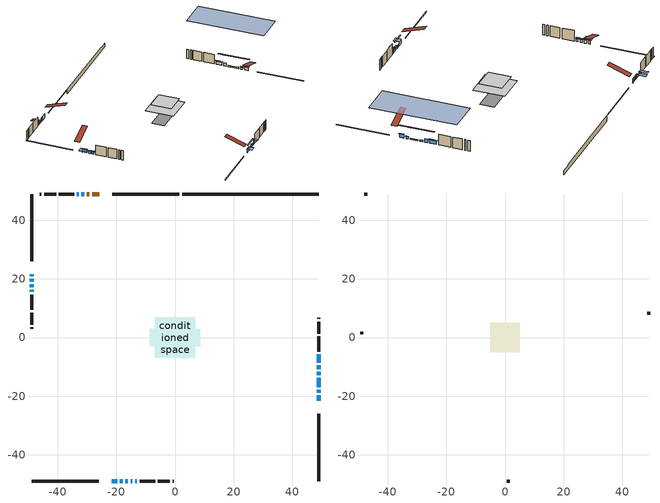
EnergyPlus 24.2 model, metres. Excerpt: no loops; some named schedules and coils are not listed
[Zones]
conditioned space
 floor outside (Floor1 construction): -1.98,-1.98 -1.98,1.98 1.98,1.98 1.98,-1.98 z0.66
 floor adiabatic (AdiabaticFloorConstruction): -6.87,-6.87 -6.87,6.87 6.87,6.87 6.87,-6.87 z3.1
 floor foundation (Slab1 construction): -8.57,-3.07 -8.57,3.07 8.57,3.07 8.57,-3.07 z-1.73
 wall outside (RimJoist1 construction): 1.49,48.96 -21.41,48.96 / -48.96,-48.96 -26.06,-48.96 / -48.96,48.96 -48.96,26.06 / 48.96,-48.96 48.96,-26.06 z0.66:0.96
 wall outside (AdiabaticWallConstruction 1): -25.82,48.96 -28.29,48.96 / -29.22,48.96 -30.1,48.96 z0.66:2.69
 wall outside (AdiabaticWallConstruction): 48.96,-21.66 48.96,-19.78 / -48.96,21.66 -48.96,20.95 / -48.96,20.02 -48.96,19.08 / -21.66,-48.96 -19.78,-48.96 / 48.96,-8.61 48.96,-5.79 z0.66:2.24; 48.96,-18.85 48.96,-17.91 / -31.03,48.96 -31.97,48.96 z0.66:1.63; -18.85,-48.96 -17.91,-48.96 / -16.98,-48.96 -16.04,-48.96 / -48.96,18.15 -48.96,17.21 / -48.96,16.28 -48.96,15.57 z0.66:1.88; 48.96,-16.98 48.96,-13.78 / 48.96,-12.86 48.96,-11.69 z0.66:1.27; -15.12,-48.96 -14.5,-48.96 z0.66:1.73; -13.58,-48.96 -12.97,-48.96 z0.66:2.74; -32.89,48.96 -33.51,48.96 z0.66:2.19; 48.96,-10.76 48.96,-9.54 z0.66:2.18
 wall outside (Wall1 construction): -34.43,48.96 -39.66,48.96 / -12.04,-48.96 -6.81,-48.96 / -48.96,14.64 -48.96,9.41 / 48.96,-4.86 48.96,0.37 z0.66:5.54
 wall outside (Wall2 construction): -40.59,48.96 -44.69,48.96 / -5.88,-48.96 -1.78,-48.96 / -48.96,8.48 -48.96,4.38 / 48.96,1.3 48.96,5.4 z0.66:5.54
 wall outside (Wall3 construction): -45.62,48.96 -46.12,48.96 / -0.85,-48.96 -0.35,-48.96 / -48.96,3.45 -48.96,2.96 / 48.96,6.32 48.96,6.82 z0.66:5.54
 wall foundation (FoundationWall1 construction): 2.42,48.96,-1.73 2.42,48.96,0.66 44.31,48.96,0.66 44.31,48.96,0.09 48.96,48.96,0.09 48.96,48.96,-1.73
 window (WindowConstruction): 48.96,-21.66 48.96,-19.78 z0.66:2.24
 window (WindowConstruction 5): 48.96,-18.85 48.96,-17.91 z0.66:1.63
 window (WindowConstruction 6): -31.03,48.96 -31.97,48.96 z0.66:1.63
 window (WindowConstruction 7): -48.96,21.66 -48.96,20.95 z0.66:2.24
 window (WindowConstruction 8): -48.96,20.02 -48.96,19.08 z0.66:2.24
 window (WindowConstruction 9): -21.66,-48.96 -19.78,-48.96 z0.66:2.24
 window (WindowConstruction 10): -18.85,-48.96 -17.91,-48.96 z0.66:1.88
 window (WindowConstruction 11): -16.98,-48.96 -16.04,-48.96 z0.66:1.88
 window (WindowConstruction 15): 48.96,-16.98 48.96,-13.78 z0.66:1.27
 window (WindowConstruction 16): 48.96,-12.85 48.96,-11.69 z0.66:1.27
 window (WindowConstruction 1): -48.96,18.15 -48.96,17.21 z0.66:1.88
 window (WindowConstruction 2): -48.96,16.28 -48.96,15.57 z0.66:1.88
 window (WindowConstruction 3): -15.12,-48.96 -14.51,-48.96 z0.66:1.73
 window (WindowConstruction 12): -13.58,-48.96 -12.97,-48.96 z0.66:2.74
 window (WindowConstruction 13): -32.89,48.96 -33.5,48.96 z0.66:2.18
 window (WindowConstruction 14): 48.96,-10.76 48.96,-9.54 z0.66:2.18
 window (WindowConstruction 4): 48.96,-8.61 48.96,-5.79 z0.66:2.24
 door (Door): -25.82,48.96 -28.29,48.96 z0.66:2.69
 door (Door 1): -29.22,48.96 -30.1,48.96 z0.66:2.69
 ceiling adiabatic (AdiabaticFloorConstruction): 6.87,-6.87 6.87,6.87 -6.87,6.87 -6.87,-6.87 z3.1
attic - vented
 floor to conditioned space (Floor2 construction Reversed): -4.96,-4.96 -4.96,4.96 4.96,4.96 4.96,-4.96 z5.54
 wall outside (Wall4 construction): -47.05,48.96 -48.03,48.96 / 0.58,-48.96 1.56,-48.96 / -48.96,2.03 -48.96,1.04 / 48.96,7.75 48.96,8.74 z0.66:5.54
 roof outside (Roof1 construction): -24.89,48.96,5.54 -24.89,39.31,8.76 -22.34,39.31,8.76 -22.34,48.96,5.54; -22.59,-48.96,5.54 -22.59,-39.31,8.76 -25.13,-39.31,8.76 -25.13,-48.96,5.54; -48.96,22.59,5.54 -39.31,22.59,8.76 -39.31,25.13,8.76 -48.96,25.13,5.54; 48.96,-22.59,5.54 39.31,-22.59,8.76 39.31,-25.13,8.76 48.96,-25.13,5.54
shading: 48.96,-19.58 48.96,-21.86 49.37,-21.86 49.37,-19.58 z2.44; 48.96,-17.71 48.96,-19.05 49.37,-19.05 49.37,-17.71 z1.83; -32.26,48.96 -30.73,48.96 -30.73,52.62 -32.26,52.62 z1.92; -48.96,20.65 -48.96,21.96 -51.4,21.96 -51.4,20.65 z2.53; -48.96,18.78 -48.96,20.32 -51.4,20.32 -51.4,18.78 z2.53; -19.48,-48.96 -21.96,-48.96 -21.96,-51.4 -19.48,-51.4 z2.53; -15.27,-48.96 -21.49,-48.96 -21.49,-49.37 -15.27,-49.37 z4.52; -15.84,-48.96 -17.18,-48.96 -17.18,-49.37 -15.84,-49.37 z2.08; 48.96,-8.7 48.96,-22.06 49.37,-22.06 49.37,-8.7 z6.35; 48.96,-6.61 48.96,-17.94 49.37,-17.94 49.37,-6.61 z6.35; -48.96,16.91 -48.96,18.45 -49.57,18.45 -49.57,16.91 z2.18; -48.96,15.27 -48.96,16.58 -49.57,16.58 -49.57,15.27 z2.18; -14.3,-48.96 -15.32,-48.96 -15.32,-49.37 -14.3,-49.37 z1.93; -12.67,-48.96 -13.88,-48.96 -13.88,-50.79 -12.67,-50.79 z3.04; -33.8,48.96 -32.6,48.96 -32.6,52.62 -33.8,52.62 z2.48; 48.96,8.75 48.96,-29.05 63.59,-29.05 63.59,8.75 z20.48; 48.96,-5.49 48.96,-8.91 49.26,-8.91 49.26,-5.49 z2.53
[Building]
Building 1: Terrain=Suburbs
[Site:Location]
Quebec Intl AP_QC: Latitude {deg}=46.8; Longitude {deg}=-71.38; Time Zone {hr}=-5; Elevation {m}=74; Keep Site Location Information=Yes
[Site:GroundTemperature:Shallow]
0.0108218, -2.24938, -2.43038, -1.3578, 2.94801, 7.23376, 10.9493, 13.303, 13.5029, 11.5886, 7.96783, 3.81355
[Site:WaterMainsTemperature]
Calculation Method=Schedule; Temperature Schedule=mains temperature schedule
[Material] Roughness=Rough; Thermal Absorptance=0.9
Name | Thickness {m} | Conductivity {W/m-K} | Density {kg/m3} | Specific Heat {J/kg-K} | Solar Absorptance | Visible Absorptance
asphalt or fiberglass shingles | 0.00635 | 0.162714 | 1121.4 | 1465.45 | 0.4 | 0.4
ceiling loosefill ins | 0.254 | 0.0480833 | 16.02 | 1046.75 | 0.7 | 0.7
ceiling stud and cavity | 0.1397 | 0.181549 | 65.682 | 1177.47 | 0.7 | 0.7
concrete 4.0 in. | 0.1016 | 1.803125 | 2242.8 | 837.4 | 0.7 | 0.7
concrete 8.0 in. | 0.2032 | 1.803125 | 2242.8 | 837.4 | 0.7 | 0.7
door material | 0.04445 | 0.053851 | 512.64 | 1214.23 | 0.7 | 0.7
exterior vertical ins | 0.0533782 | 0.029427 | 32.04 | 1214.23 | 0.7 | 0.7
floor covering | 0.0127 | 0.0433444 | 54.468 | 1339.84 | 0.6 | 0.6
floor rigid ins | 0.103632 | 0.029427 | 32.04 | 1214.23 | 0.7 | 0.7
floor rigid ins 1; wall rigid ins 1 | 0.512978 | 0.029427 | 32.04 | 1214.23 | 0.7 | 0.7
floor stud and cavity | 0.1397 | 0.154595 | 92.3553 | 1139.71 | 0.7 | 0.7
floor stud and cavity 1 | 0.1397 | 1.75129 | 37.0049 | 1207.88 | 0.7 | 0.7
furniture material conditioned space 1 | 0.1524 | 0.115458 | 640.8 | 1214.23 | 0.6 | 0.6
gypsum board | 0.0127 | 0.160291 | 801 | 837.4 | 0.6 | 0.6
gypsum board 1 | 0.0127 | 0.160291 | 801 | 837.4 | 0.7 | 0.7
osb sheathing 0.5 in. | 0.0127 | 0.115458 | 512.64 | 1214.23 | 0.7 | 0.7
osb sheathing 0.75 in. | 0.01905 | 0.115458 | 512.64 | 1214.23 | 0.7 | 0.7
osb sheathing 2.0 in. | 0.0508 | 0.115458 | 512.64 | 1214.23 | 0.7 | 0.7
rim joist rigid ins; wall rigid ins | 0.051816 | 0.029427 | 32.04 | 1214.23 | 0.7 | 0.7
rim joist stud and cavity | 0.0508 | 0.0386947 | 125.044 | 1163.47 | 0.6 | 0.6
slab rigid ins | 0.0387967 | 0.029427 | 32.04 | 1214.23 | 0.7 | 0.7
wall stud and cavity | 0.1397 | 0.155262 | 139.0536 | 1170.24 | 0.7 | 0.7
wall stud and cavity 1 | 0.1397 | 0.155567 | 139.0536 | 1170.24 | 0.7 | 0.7
wall stud and cavity 2 | 0.1397 | 0.227335 | 139.0536 | 1170.24 | 0.7 | 0.7
wall stud and cavity 3 | 0.0889 | 6.9971 | 50.32683 | 1063.81 | 0.6 | 0.6
wall stud and cavity 4 | 0.0889 | 0.380278 | 52.3479 | 1209.89 | 0.7 | 0.7
wall stud and cavity 5 | 0.0889 | 0.391764 | 83.0341 | 1211.67 | 0.7 | 0.7
wood siding | 0.0254 | 0.102417 | 544.68 | 1172.36 | 0.4 | 0.4
wood siding 1 | 0.00254 | 0.102417 | 544.68 | 1172.36 | 0.4 | 0.4
wood siding 2; wood siding 3; wood siding 4 | 0.0254 | 0.102417 | 544.68 | 1172.36 | 0.7 | 0.7
[WindowMaterial:SimpleGlazingSystem]
Name | U-Factor {W/m2-K} | Solar Heat Gain Coefficient
WindowMaterial | 2.94007 | 0.6
WindowMaterial 1 | 2.95029 | 0.58
WindowMaterial 10 | 3.02126 | 0.49
WindowMaterial 2 | 2.97187 | 0.55
WindowMaterial 3 | 2.99003 | 0.52
WindowMaterial 4 | 2.96164 | 0.56
WindowMaterial 5 | 2.963916 | 0.56
WindowMaterial 6 | 2.95426 | 0.64
WindowMaterial 7 | 2.961077 | 0.63
WindowMaterial 8 | 2.91111 | 0.68
WindowMaterial 9 | 3.003662 | 0.52
[Construction]
AdiabaticFloorConstruction: floor stud and cavity 1, floor rigid ins 1, osb sheathing 0.75 in., floor covering
AdiabaticWallConstruction: wood siding 3, wall rigid ins 1, wall stud and cavity 4, gypsum board
AdiabaticWallConstruction 1: wood siding 4, wall rigid ins 1, wall stud and cavity 4, gypsum board
Door; Door 1: door material
Floor1 construction: floor stud and cavity, floor rigid ins, osb sheathing 0.75 in., floor covering
Floor2 construction Reversed: gypsum board, ceiling stud and cavity, ceiling loosefill ins
FoundationWall1 construction: concrete 8.0 in., gypsum board 1
furniture construction conditioned space 1: furniture material conditioned space 1
PartitionWallConstruction: gypsum board, wall stud and cavity 5, gypsum board
RimJoist1 construction: wood siding 2, rim joist rigid ins, osb sheathing 2.0 in., rim joist stud and cavity
Roof1 construction: asphalt or fiberglass shingles
Slab1 construction: slab rigid ins, concrete 4.0 in.
Wall1 construction: wood siding, wall rigid ins, osb sheathing 0.5 in., wall stud and cavity, gypsum board
Wall2 construction: wood siding, wall rigid ins, osb sheathing 0.5 in., wall stud and cavity 1, gypsum board
Wall3 construction: wood siding, wall rigid ins, osb sheathing 0.5 in., wall stud and cavity 2, gypsum board
Wall4 construction: wood siding 1, wall stud and cavity 3
WindowConstruction; WindowConstruction 4; WindowConstruction 8; WindowConstruction 9: WindowMaterial
WindowConstruction 1; WindowConstruction 10; WindowConstruction 11: WindowMaterial 1
WindowConstruction 12: WindowMaterial 6
WindowConstruction 13: WindowMaterial 7
WindowConstruction 14: WindowMaterial 8
WindowConstruction 15: WindowMaterial 9
WindowConstruction 16: WindowMaterial 10
WindowConstruction 2: WindowMaterial 2
WindowConstruction 3: WindowMaterial 3
WindowConstruction 5; WindowConstruction 6: WindowMaterial 4
WindowConstruction 7: WindowMaterial 5
[Zone] Multiplier=1; Part of Total Floor Area=Yes
Name | Volume {m3}
attic - vented | 51.3429
conditioned space | 814.4
[Space]
Name | Zone | Volume {m3}
attic - vented 1 | attic - vented | 51.3429
conditioned space 1 | conditioned space | 814.4
[ZoneInfiltration:EffectiveLeakageArea]
infil attic - vented 1: Zone or Space=attic - vented 1; Schedule=Always On Discrete; Effective Air Leakage Area {cm2}=3628.43; Stack Coefficient=0.000562931; Wind Coefficient=1.60305e-05
[ZoneMixing]
whole house fan mix: Zone or Space=attic - vented; Schedule=Always On Continuous; Design Flow Rate Calculation Method=Flow/Zone; Design Flow Rate {m3/s}=0; Source Zone or Space=conditioned space
[SurfaceProperty:ExposedFoundationPerimeter]
Slab1: Exposed Perimeter Calculation Method=TotalExposedPerimeter; Total Exposed Perimeter {m}=46.544
[InternalMass] Zone or ZoneList=conditioned space; Space or SpaceList=conditioned space 1
Name | Construction | Surface Area {m2}
furniture mass conditioned space 1 | furniture construction conditioned space 1 | 123.84
partition wall mass | PartitionWallConstruction | 309.6
[Lights]
interior lighting: Zone or ZoneList or Space or SpaceList=conditioned space 1; Schedule=interior lighting schedule; Design Level Calculation Method=LightingLevel; Lighting Level {W}=343.2; Return Air Fraction=0; Fraction Radiant=0.6; Fraction Visible=0.2; Fraction Replaceable=1
[People]
occupants: Zone or ZoneList or Space or SpaceList=conditioned space 1; Number of People Schedule=occupants schedule; Number of People Calculation Method=People; Number of People=3; Fraction Radiant=0.314171; Sensible Heat Fraction=0.56303; Activity Level Schedule=occupants activity schedule; Carbon Dioxide Generation Rate {m3/s-W}=0; Enable ASHRAE 55 Comfort Warnings=No; Mean Radiant Temperature Calculation Type=EnclosureAveraged
[ElectricEquipment] Zone or ZoneList or Space or SpaceList=conditioned space 1; Design Level Calculation Method=EquipmentLevel
Name | Schedule | Design Level {W} | Fraction Latent | Fraction Radiant | Fraction Lost
clothes dryer | clothes dryer schedule | 140.772 | 0.015 | 0.081 | 0.85
clothes washer | clothes washer schedule | 32.1985 | 0.03 | 0.162 | 0.7
cooking range | cooking range schedule | 215.147 | 0.08 | 0.432 | 0.2
dishwasher | dishwasher schedule | 66.8632 | 0.3 | 0.18 | 0.4
fridge | fridge schedule | 72.9452 | 0 | 0.6 | 0
mech vent bath fan 0 | mech vent bath fan 0 schedule | 50.2 | 0 | 0 | 1
mech vent bath fan 1 | mech vent bath fan 1 schedule | 50.2 | 0 | 0 | 1
mech vent house fan | mech vent house fan schedule | 19.8133 | 0 | 0 | 0.5
mech vent house fan cfis | mech vent house fan cfis schedule | 0 | 0 | 0 | 0
mech vent range fan 0 | mech vent range fan 0 schedule | 57 | 0 | 0 | 1
misc plug loads | misc plug loads schedule | 494.7 | 0.045 | 0.513 | 0.1
whole house fan | Always On Discrete | 0 | 0 | 0 | 1
[OtherEquipment] Zone or ZoneList or Space or SpaceList=conditioned space 1; Design Level Calculation Method=EquipmentLevel
Name | Fuel Type | Schedule | Design Level {W} | Fraction Latent | Fraction Radiant | Fraction Lost
clothes dryer 1 | Electricity | clothes dryer schedule | 0 | 0.015 | 0.081 | 0.85
cooking range 1 | Electricity | cooking range schedule | 0 | 0.08 | 0.432 | 0.2
general water use latent | None | general water use schedule | 62.594 | 1 | 0 | 0
general water use sensible | None | general water use schedule | -61.6891 | 0 | 0.6 | 0
mech vent house fan latent load | None | Always On Discrete | 0 | 1 | 0 | 0
mech vent house fan sensible load | None | Always On Discrete | 0 | 0 | 0 | 0
water heater energy adjustment1 | Electricity | Always On Discrete | 0.01 | 0 | 0 | 1
[ZoneInfiltration:DesignFlowRate] Zone or ZoneList or Space or SpaceList=conditioned space 1; Schedule=Always On Discrete; Design Flow Rate Calculation Method=Flow/Zone; Design Flow Rate {m3/s}=0
infil flow; natural vent flow; whole house fan flow
[ZoneControl:Thermostat]
conditioned space Thermostat: Zone or ZoneList=conditioned space; Control Type Schedule=conditioned space Thermostat Schedule; Control 1=conditioned space temperature setpoint; Temperature Difference Between Cutout And Setpoint {deltaC}=0
[ThermostatSetpoint:DualSetpoint]
conditioned space temperature setpoint: Heating Setpoint Temperature Schedule=heating setpoint; Cooling Setpoint Temperature Schedule=cooling setpoint
[AirLoopHVAC:UnitarySystem]
unit heater unitary system: Control Type=Load; Controlling Zone or Thermostat Location=conditioned space; Dehumidification Control Type=None; Availability Schedule=Always On Discrete; Supply Fan=unit heater supply fan; Fan Placement=BlowThrough; Supply Air Fan Operating Mode Schedule=unit heater auto fan schedule; Heating Coil=unit heater htg coil; DX Heating Coil Sizing Ratio=1; Use DOAS DX Cooling Coil=No; Minimum Supply Air Temperature {C}=2; Latent Load Control=SensibleOnlyLoadControl; Cooling Supply Air Flow Rate Method=None; Heating Supply Air Flow Rate Method=SupplyAirFlowRate; Heating Supply Air Flow Rate {m3/s}=0.00141584; No Load Supply Air Flow Rate Method=SupplyAirFlowRate; No Load Supply Air Flow Rate {m3/s}=0; No Load Supply Air Flow Rate Control Set To Low Speed=Yes; Maximum Supply Air Temperature {C}=48.8889; Maximum Outdoor Dry-Bulb Temperature for Supplemental Heater Operation {C}=21; Ancillary On-Cycle Electric Power {W}=0; Ancillary Off-Cycle Electric Power {W}=0
[Zone equipment]
conditioned space: electric baseboard, unit heater unitary system
[Foundation:Kiva]
Foundation Kiva 1: Initial Indoor Air Temperature {C}=18; Wall Height Above Grade {m}=0.659983; Wall Depth Below Slab {m}=0.2032; Custom Block Material Name 1=exterior vertical ins; Custom Block Depth 1 {m}=2.39; Custom Block X Position 1 {m}=0.2159; Custom Block Z Position 1 {m}=0
[Foundation:Kiva:Settings]
Soil Conductivity {W/m-K}=0.849921; Soil Density {kg/m3}=1842.3; Soil Specific Heat {J/kg-K}=418.7; Ground Solar Absorptivity=0.9; Ground Thermal Absorptivity=0.9; Ground Surface Roughness {m}=0.03; Far-Field Width {m}=40; Deep-Ground Boundary Condition=ZeroFlux; Deep-Ground Depth {m}=40; Minimum Cell Dimension {m}=0.2; Maximum Cell Growth Coefficient=3; Simulation Timestep=Timestep
[Exterior:Lights]
exterior lighting: Schedule=exterior lighting schedule; Design Level {W}=75.6
[EnergyManagementSystem:Sensor] Output:Variable or Output:Meter Index Key=conditioned space
Name | Output:Variable or Output:Meter
conditioned_space_clg_unmet_s | Zone Cooling Setpoint Not Met Time
conditioned_space_htg_unmet_s | Zone Heating Setpoint Not Met Time
fridge_tin_s; tin_s; tin_s_1 | Zone Mean Air Temperature
tout_s | Zone Outdoor Air Drybulb Temperature
win_s | Zone Air Humidity Ratio
[Schedule:Constant]
Name | Hourly Value
Always On Continuous; mech vent house fan schedule; mech vent house fan cfis schedule; Always On Discrete | 1
occupants activity schedule | 117.228
fridge schedule; unit heater auto fan schedule | 0
[Schedule:Week:Daily]
interior lighting schedule Week Rule - Jan1-Jan27: interior lighting schedule day, interior lighting schedule day, interior lighting schedule day, interior lighting schedule day, interior lighting schedule day, interior lighting schedule day, interior lighting schedule day, interior lighting schedule default day, interior lighting schedule default day, interior lighting schedule default day, interior lighting schedule default day, interior lighting schedule default day
interior lighting schedule Week Rule - Jan28-Feb3: interior lighting schedule day, interior lighting schedule day, interior lighting schedule day, interior lighting schedule day, interior lighting schedule day 1, interior lighting schedule day 1, interior lighting schedule day 1, interior lighting schedule default day, interior lighting schedule default day, interior lighting schedule default day, interior lighting schedule default day, interior lighting schedule default day
interior lighting schedule Week Rule - Feb4-Feb24: interior lighting schedule day 1, interior lighting schedule day 1, interior lighting schedule day 1, interior lighting schedule day 1, interior lighting schedule day 1, interior lighting schedule day 1, interior lighting schedule day 1, interior lighting schedule default day, interior lighting schedule default day, interior lighting schedule default day, interior lighting schedule default day, interior lighting schedule default day
interior lighting schedule Week Rule - Feb25-Mar3: interior lighting schedule day 1, interior lighting schedule day 1, interior lighting schedule day 1, interior lighting schedule day 1, interior lighting schedule day 2, interior lighting schedule day 2, interior lighting schedule day 2, interior lighting schedule default day, interior lighting schedule default day, interior lighting schedule default day, interior lighting schedule default day, interior lighting schedule default day
interior lighting schedule Week Rule - Mar4-Mar31: interior lighting schedule day 2, interior lighting schedule day 2, interior lighting schedule day 2, interior lighting schedule day 2, interior lighting schedule day 2, interior lighting schedule day 2, interior lighting schedule day 2, interior lighting schedule default day, interior lighting schedule default day, interior lighting schedule default day, interior lighting schedule default day, interior lighting schedule default day
interior lighting schedule Week Rule - Apr1-Apr28: interior lighting schedule day 3, interior lighting schedule day 3, interior lighting schedule day 3, interior lighting schedule day 3, interior lighting schedule day 3, interior lighting schedule day 3, interior lighting schedule day 3, interior lighting schedule default day, interior lighting schedule default day, interior lighting schedule default day, interior lighting schedule default day, interior lighting schedule default day
interior lighting schedule Week Rule - Apr29-May5: interior lighting schedule day 3, interior lighting schedule day 3, interior lighting schedule day 4, interior lighting schedule day 4, interior lighting schedule day 4, interior lighting schedule day 4, interior lighting schedule day 4, interior lighting schedule default day, interior lighting schedule default day, interior lighting schedule default day, interior lighting schedule default day, interior lighting schedule default day
interior lighting schedule Week Rule - May6-May26: interior lighting schedule day 4, interior lighting schedule day 4, interior lighting schedule day 4, interior lighting schedule day 4, interior lighting schedule day 4, interior lighting schedule day 4, interior lighting schedule day 4, interior lighting schedule default day, interior lighting schedule default day, interior lighting schedule default day, interior lighting schedule default day, interior lighting schedule default day
interior lighting schedule Week Rule - May27-Jun2: interior lighting schedule day 4, interior lighting schedule day 4, interior lighting schedule day 4, interior lighting schedule day 4, interior lighting schedule day 4, interior lighting schedule day 5, interior lighting schedule day 5, interior lighting schedule default day, interior lighting schedule default day, interior lighting schedule default day, interior lighting schedule default day, interior lighting schedule default day
interior lighting schedule Week Rule - Jun3-Jun30: interior lighting schedule day 5, interior lighting schedule day 5, interior lighting schedule day 5, interior lighting schedule day 5, interior lighting schedule day 5, interior lighting schedule day 5, interior lighting schedule day 5, interior lighting schedule default day, interior lighting schedule default day, interior lighting schedule default day, interior lighting schedule default day, interior lighting schedule default day
interior lighting schedule Week Rule - Jul1-Jul28: interior lighting schedule day 6, interior lighting schedule day 6, interior lighting schedule day 6, interior lighting schedule day 6, interior lighting schedule day 6, interior lighting schedule day 6, interior lighting schedule day 6, interior lighting schedule default day, interior lighting schedule default day, interior lighting schedule default day, interior lighting schedule default day, interior lighting schedule default day
interior lighting schedule Week Rule - Jul29-Aug4: interior lighting schedule day 6, interior lighting schedule day 6, interior lighting schedule day 6, interior lighting schedule day 7, interior lighting schedule day 7, interior lighting schedule day 7, interior lighting schedule day 7, interior lighting schedule default day, interior lighting schedule default day, interior lighting schedule default day, interior lighting schedule default day, interior lighting schedule default day
interior lighting schedule Week Rule - Aug5-Aug25: interior lighting schedule day 7, interior lighting schedule day 7, interior lighting schedule day 7, interior lighting schedule day 7, interior lighting schedule day 7, interior lighting schedule day 7, interior lighting schedule day 7, interior lighting schedule default day, interior lighting schedule default day, interior lighting schedule default day, interior lighting schedule default day, interior lighting schedule default day
interior lighting schedule Week Rule - Aug26-Sep1: interior lighting schedule day 7, interior lighting schedule day 7, interior lighting schedule day 7, interior lighting schedule day 7, interior lighting schedule day 7, interior lighting schedule day 7, interior lighting schedule day 8, interior lighting schedule default day, interior lighting schedule default day, interior lighting schedule default day, interior lighting schedule default day, interior lighting schedule default day
interior lighting schedule Week Rule - Sep2-Sep29: interior lighting schedule day 8, interior lighting schedule day 8, interior lighting schedule day 8, interior lighting schedule day 8, interior lighting schedule day 8, interior lighting schedule day 8, interior lighting schedule day 8, interior lighting schedule default day, interior lighting schedule default day, interior lighting schedule default day, interior lighting schedule default day, interior lighting schedule default day
interior lighting schedule Week Rule - Sep30-Oct6: interior lighting schedule day 8, interior lighting schedule day 9, interior lighting schedule day 9, interior lighting schedule day 9, interior lighting schedule day 9, interior lighting schedule day 9, interior lighting schedule day 9, interior lighting schedule default day, interior lighting schedule default day, interior lighting schedule default day, interior lighting schedule default day, interior lighting schedule default day
interior lighting schedule Week Rule - Oct7-Oct27: interior lighting schedule day 9, interior lighting schedule day 9, interior lighting schedule day 9, interior lighting schedule day 9, interior lighting schedule day 9, interior lighting schedule day 9, interior lighting schedule day 9, interior lighting schedule default day, interior lighting schedule default day, interior lighting schedule default day, interior lighting schedule default day, interior lighting schedule default day
interior lighting schedule Week Rule - Oct28-Nov3: interior lighting schedule day 9, interior lighting schedule day 9, interior lighting schedule day 9, interior lighting schedule day 9, interior lighting schedule day 10, interior lighting schedule day 10, interior lighting schedule day 10, interior lighting schedule default day, interior lighting schedule default day, interior lighting schedule default day, interior lighting schedule default day, interior lighting schedule default day
interior lighting schedule Week Rule - Nov4-Nov24: interior lighting schedule day 10, interior lighting schedule day 10, interior lighting schedule day 10, interior lighting schedule day 10, interior lighting schedule day 10, interior lighting schedule day 10, interior lighting schedule day 10, interior lighting schedule default day, interior lighting schedule default day, interior lighting schedule default day, interior lighting schedule default day, interior lighting schedule default day
interior lighting schedule Week Rule - Nov25-Dec1: interior lighting schedule day 10, interior lighting schedule day 10, interior lighting schedule day 10, interior lighting schedule day 10, interior lighting schedule day 10, interior lighting schedule day 10, interior lighting schedule day 11, interior lighting schedule default day, interior lighting schedule default day, interior lighting schedule default day, interior lighting schedule default day, interior lighting schedule default day
interior lighting schedule Week Rule - Dec2-Dec31: interior lighting schedule day 11, interior lighting schedule day 11, interior lighting schedule day 11, interior lighting schedule day 11, interior lighting schedule day 11, interior lighting schedule day 11, interior lighting schedule day 11, interior lighting schedule default day, interior lighting schedule default day, interior lighting schedule default day, interior lighting schedule default day, interior lighting schedule default day
occupants schedule Week Rule - Jan1-Dec31: occupants schedule day, occupants schedule day, occupants schedule day, occupants schedule day, occupants schedule day, occupants schedule day, occupants schedule day, occupants schedule default day, occupants schedule default day, occupants schedule default day, occupants schedule default day, occupants schedule default day
clothes dryer schedule Week Rule - Jan1-Dec31: clothes dryer schedule day, clothes dryer schedule day, clothes dryer schedule day, clothes dryer schedule day, clothes dryer schedule day, clothes dryer schedule day, clothes dryer schedule day, clothes dryer schedule default day, clothes dryer schedule default day, clothes dryer schedule default day, clothes dryer schedule default day, clothes dryer schedule default day
clothes washer schedule Week Rule - Jan1-Dec31: clothes washer schedule day, clothes washer schedule day, clothes washer schedule day, clothes washer schedule day, clothes washer schedule day, clothes washer schedule day, clothes washer schedule day, clothes washer schedule default day, clothes washer schedule default day, clothes washer schedule default day, clothes washer schedule default day, clothes washer schedule default day
cooking range schedule Week Rule - Jan1-Dec31: cooking range schedule day, cooking range schedule day, cooking range schedule day, cooking range schedule day, cooking range schedule day, cooking range schedule day, cooking range schedule day, cooking range schedule default day, cooking range schedule default day, cooking range schedule default day, cooking range schedule default day, cooking range schedule default day
dishwasher schedule Week Rule - Jan1-Dec31: dishwasher schedule day, dishwasher schedule day, dishwasher schedule day, dishwasher schedule day, dishwasher schedule day, dishwasher schedule day, dishwasher schedule day, dishwasher schedule default day, dishwasher schedule default day, dishwasher schedule default day, dishwasher schedule default day, dishwasher schedule default day
mech vent bath fan 0 schedule Week Rule - Jan1-Dec31: mech vent bath fan 0 schedule day, mech vent bath fan 0 schedule day, mech vent bath fan 0 schedule day, mech vent bath fan 0 schedule day, mech vent bath fan 0 schedule day, mech vent bath fan 0 schedule day, mech vent bath fan 0 schedule day, mech vent bath fan 0 schedule default day, mech vent bath fan 0 schedule default day, mech vent bath fan 0 schedule default day, mech vent bath fan 0 schedule default day, mech vent bath fan 0 schedule default day
mech vent bath fan 1 schedule Week Rule - Jan1-Dec31: mech vent bath fan 1 schedule day, mech vent bath fan 1 schedule day, mech vent bath fan 1 schedule day, mech vent bath fan 1 schedule day, mech vent bath fan 1 schedule day, mech vent bath fan 1 schedule day, mech vent bath fan 1 schedule day, mech vent bath fan 1 schedule default day, mech vent bath fan 1 schedule default day, mech vent bath fan 1 schedule default day, mech vent bath fan 1 schedule default day, mech vent bath fan 1 schedule default day
mech vent range fan 0 schedule Week Rule - Jan1-Dec31: mech vent range fan 0 schedule day, mech vent range fan 0 schedule day, mech vent range fan 0 schedule day, mech vent range fan 0 schedule day, mech vent range fan 0 schedule day, mech vent range fan 0 schedule day, mech vent range fan 0 schedule day, mech vent range fan 0 schedule default day, mech vent range fan 0 schedule default day, mech vent range fan 0 schedule default day, mech vent range fan 0 schedule default day, mech vent range fan 0 schedule default day
misc plug loads schedule Week Rule - Jan1-Dec31: misc plug loads schedule day, misc plug loads schedule day, misc plug loads schedule day, misc plug loads schedule day, misc plug loads schedule day, misc plug loads schedule day, misc plug loads schedule day, misc plug loads schedule default day, misc plug loads schedule default day, misc plug loads schedule default day, misc plug loads schedule default day, misc plug loads schedule default day
general water use schedule Week Rule - Jan1-Dec31: general water use schedule day, general water use schedule day, general water use schedule day, general water use schedule day, general water use schedule day, general water use schedule day, general water use schedule day, general water use schedule default day, general water use schedule default day, general water use schedule default day, general water use schedule default day, general water use schedule default day
exterior lighting schedule Week Rule - Jan1-Jan27: exterior lighting schedule day, exterior lighting schedule day, exterior lighting schedule day, exterior lighting schedule day, exterior lighting schedule day, exterior lighting schedule day, exterior lighting schedule day, exterior lighting schedule default day, exterior lighting schedule default day, exterior lighting schedule default day, exterior lighting schedule default day, exterior lighting schedule default day
exterior lighting schedule Week Rule - Jan28-Feb3: exterior lighting schedule day, exterior lighting schedule day, exterior lighting schedule day, exterior lighting schedule day, exterior lighting schedule day 1, exterior lighting schedule day 1, exterior lighting schedule day 1, exterior lighting schedule default day, exterior lighting schedule default day, exterior lighting schedule default day, exterior lighting schedule default day, exterior lighting schedule default day
exterior lighting schedule Week Rule - Feb4-Feb24: exterior lighting schedule day 1, exterior lighting schedule day 1, exterior lighting schedule day 1, exterior lighting schedule day 1, exterior lighting schedule day 1, exterior lighting schedule day 1, exterior lighting schedule day 1, exterior lighting schedule default day, exterior lighting schedule default day, exterior lighting schedule default day, exterior lighting schedule default day, exterior lighting schedule default day
exterior lighting schedule Week Rule - Feb25-Mar3: exterior lighting schedule day 1, exterior lighting schedule day 1, exterior lighting schedule day 1, exterior lighting schedule day 1, exterior lighting schedule day 2, exterior lighting schedule day 2, exterior lighting schedule day 2, exterior lighting schedule default day, exterior lighting schedule default day, exterior lighting schedule default day, exterior lighting schedule default day, exterior lighting schedule default day
exterior lighting schedule Week Rule - Mar4-Mar31: exterior lighting schedule day 2, exterior lighting schedule day 2, exterior lighting schedule day 2, exterior lighting schedule day 2, exterior lighting schedule day 2, exterior lighting schedule day 2, exterior lighting schedule day 2, exterior lighting schedule default day, exterior lighting schedule default day, exterior lighting schedule default day, exterior lighting schedule default day, exterior lighting schedule default day
[Schedule:Year]
interior lighting schedule: interior lighting schedule Week Rule - Jan1-Jan27, 1, 1, 1, 27, interior lighting schedule Week Rule - Jan28-Feb3, 1, 28, 2, 3, interior lighting schedule Week Rule - Feb4-Feb24, 2, 4, 2, 24, interior lighting schedule Week Rule - Feb25-Mar3, 2, 25, 3, 3, interior lighting schedule Week Rule - Mar4-Mar31, 3, 4, 3, 31, interior lighting schedule Week Rule - Apr1-Apr28, 4, 1, 4, 28, interior lighting schedule Week Rule - Apr29-May5, 4, 29, 5, 5, interior lighting schedule Week Rule - May6-May26, 5, 6, 5, 26, interior lighting schedule Week Rule - May27-Jun2, 5, 27, 6, 2, interior lighting schedule Week Rule - Jun3-Jun30, 6, 3, 6, 30, interior lighting schedule Week Rule - Jul1-Jul28, 7, 1, 7, 28, interior lighting schedule Week Rule - Jul29-Aug4, 7, 29, 8, 4, interior lighting schedule Week Rule - Aug5-Aug25, 8, 5, 8, 25, interior lighting schedule Week Rule - Aug26-Sep1, 8, 26, 9, 1, interior lighting schedule Week Rule - Sep2-Sep29, 9, 2, 9, 29, interior lighting schedule Week Rule - Sep30-Oct6, 9, 30, 10, 6, interior lighting schedule Week Rule - Oct7-Oct27, 10, 7, 10, 27, interior lighting schedule Week Rule - Oct28-Nov3, 10, 28, 11, 3, interior lighting schedule Week Rule - Nov4-Nov24, 11, 4, 11, 24, interior lighting schedule Week Rule - Nov25-Dec1, 11, 25, 12, 1, interior lighting schedule Week Rule - Dec2-Dec31, 12, 2, 12, 31
occupants schedule: occupants schedule Week Rule - Jan1-Dec31, 1, 1, 12, 31
clothes dryer schedule: clothes dryer schedule Week Rule - Jan1-Dec31, 1, 1, 12, 31
clothes washer schedule: clothes washer schedule Week Rule - Jan1-Dec31, 1, 1, 12, 31
cooking range schedule: cooking range schedule Week Rule - Jan1-Dec31, 1, 1, 12, 31
dishwasher schedule: dishwasher schedule Week Rule - Jan1-Dec31, 1, 1, 12, 31
mech vent bath fan 0 schedule: mech vent bath fan 0 schedule Week Rule - Jan1-Dec31, 1, 1, 12, 31
mech vent bath fan 1 schedule: mech vent bath fan 1 schedule Week Rule - Jan1-Dec31, 1, 1, 12, 31
mech vent range fan 0 schedule: mech vent range fan 0 schedule Week Rule - Jan1-Dec31, 1, 1, 12, 31
misc plug loads schedule: misc plug loads schedule Week Rule - Jan1-Dec31, 1, 1, 12, 31
general water use schedule: general water use schedule Week Rule - Jan1-Dec31, 1, 1, 12, 31
exterior lighting schedule: exterior lighting schedule Week Rule - Jan1-Jan27, 1, 1, 1, 27, exterior lighting schedule Week Rule - Jan28-Feb3, 1, 28, 2, 3, exterior lighting schedule Week Rule - Feb4-Feb24, 2, 4, 2, 24, exterior lighting schedule Week Rule - Feb25-Mar3, 2, 25, 3, 3, exterior lighting schedule Week Rule - Mar4-Mar31, 3, 4, 3, 31, exterior lighting schedule Week Rule - Apr1-Apr28, 4, 1, 4, 28, exterior lighting schedule Week Rule - Apr29-May5, 4, 29, 5, 5, exterior lighting schedule Week Rule - May6-May26, 5, 6, 5, 26, exterior lighting schedule Week Rule - May27-Jun2, 5, 27, 6, 2, exterior lighting schedule Week Rule - Jun3-Jun30, 6, 3, 6, 30, exterior lighting schedule Week Rule - Jul1-Jul28, 7, 1, 7, 28, exterior lighting schedule Week Rule - Jul29-Aug4, 7, 29, 8, 4, exterior lighting schedule Week Rule - Aug5-Aug25, 8, 5, 8, 25, exterior lighting schedule Week Rule - Aug26-Sep1, 8, 26, 9, 1, exterior lighting schedule Week Rule - Sep2-Sep29, 9, 2, 9, 29, exterior lighting schedule Week Rule - Sep30-Oct6, 9, 30, 10, 6, exterior lighting schedule Week Rule - Oct7-Oct27, 10, 7, 10, 27, exterior lighting schedule Week Rule - Oct28-Nov3, 10, 28, 11, 3, exterior lighting schedule Week Rule - Nov4-Nov24, 11, 4, 11, 24, exterior lighting schedule Week Rule - Nov25-Dec1, 11, 25, 12, 1, exterior lighting schedule Week Rule - Dec2-Dec31, 12, 2, 12, 31
[Schedule:Compact]
conditioned space Thermostat Schedule: Through: 12/31, For: AllDays, Until: 24:00, 4
mains temperature schedule: Through: 01/01, For: AllDays, Until: 24:00, 5.175, Through: 01/02, For: AllDays, Until: 24:00, 5.10167, Through: 01/03, For: AllDays, Until: 24:00, 5.02889, Through: 01/04, For: AllDays, Until: 24:00, 4.95778, Through: 01/05, For: AllDays, Until: 24:00, 4.88778, Through: 01/06, For: AllDays, Until: 24:00, 4.81833, Through: 01/07, For: AllDays, Until: 24:00, 4.75056, Through: 01/08, For: AllDays, Until: 24:00, 4.68389, Through: 01/09, For: AllDays, Until: 24:00, 4.61833, Through: 01/10, For: AllDays, Until: 24:00, 4.55389, Through: 01/11, For: AllDays, Until: 24:00, 4.49056, Through: 01/12, For: AllDays, Until: 24:00, 4.42889, Through: 01/13, For: AllDays, Until: 24:00, 4.36778, Through: 01/14, For: AllDays, Until: 24:00, 4.30889, Through: 01/15, For: AllDays, Until: 24:00, 4.25056, Through: 01/16, For: AllDays, Until: 24:00, 4.19389, Through: 01/17, For: AllDays, Until: 24:00, 4.13833, Through: 01/18, For: AllDays, Until: 24:00, 4.08444, Through: 01/19, For: AllDays, Until: 24:00, 4.03167, Through: 01/20, For: AllDays, Until: 24:00, 3.98056, Through: 01/21, For: AllDays, Until: 24:00, 3.93056, Through: 01/22, For: AllDays, Until: 24:00, 3.88222, Through: 01/23, For: AllDays, Until: 24:00, 3.835, Through: 01/24, For: AllDays, Until: 24:00, 3.78944, Through: 01/25, For: AllDays, Until: 24:00, 3.74556, Through: 01/26, For: AllDays, Until: 24:00, 3.70278, Through: 01/27, For: AllDays, Until: 24:00, 3.66167, Through: 01/28, For: AllDays, Until: 24:00, 3.62167, Through: 01/29, For: AllDays, Until: 24:00, 3.58389, Through: 01/30, For: AllDays, Until: 24:00, 3.54722, Through: 01/31, For: AllDays, Until: 24:00, 3.51167, Through: 02/01, For: AllDays, Until: 24:00, 3.47833, Through: 02/02, For: AllDays, Until: 24:00, 3.44611, Through: 02/03, For: AllDays, Until: 24:00, 3.41556, Through: 02/04, For: AllDays, Until: 24:00, 3.38667, Through: 02/05, For: AllDays, Until: 24:00, 3.35944, Through: 02/06, For: AllDays, Until: 24:00, 3.33389, Through: 02/07, For: AllDays, Until: 24:00, 3.30944, Through: 02/08, For: AllDays, Until: 24:00, 3.28667, Through: 02/09, For: AllDays, Until: 24:00, 3.26611, Through: 02/10, For: AllDays, Until: 24:00, 3.24667, Through: 02/11, For: AllDays, Until: 24:00, 3.22889, Through: 02/12, For: AllDays, Until: 24:00, 3.21278, Through: 02/13, For: AllDays, Until: 24:00, 3.19833, Through: 02/14, For: AllDays, Until: 24:00, 3.18556, Through: 02/15, For: AllDays, Until: 24:00, 3.17389, Through: 02/16, For: AllDays, Until: 24:00, 3.16444, Through: 02/17, For: AllDays, Until: 24:00, 3.15667, Through: 02/18, For: AllDays, Until: 24:00, 3.15056, Through: 02/19, For: AllDays, Until: 24:00, 3.14556, Through: 02/20, For: AllDays, Until: 24:00, 3.14278, Through: 02/21, For: AllDays, Until: 24:00, 3.14111, Through: 02/22, For: AllDays, Until: 24:00, 3.14167, Through: 02/23, For: AllDays, Until: 24:00, 3.14333, Through: 02/24, For: AllDays, Until: 24:00, 3.14722, Through: 02/25, For: AllDays, Until: 24:00, 3.15222, Through: 02/26, For: AllDays, Until: 24:00, 3.15944, Through: 02/27, For: AllDays, Until: 24:00, 3.16778, Through: 02/28, For: AllDays, Until: 24:00, 3.17778, Through: 03/01, For: AllDays, Until: 24:00, 3.18944, Through: 03/02, For: AllDays, Until: 24:00, 3.20333, Through: 03/03, For: AllDays, Until: 24:00, 3.21833, Through: 03/04, For: AllDays, Until: 24:00, 3.235, Through: 03/05, For: AllDays, Until: 24:00, 3.25333, Through: 03/06, For: AllDays, Until: 24:00, 3.27333, Through: 03/07, For: AllDays, Until: 24:00, 3.29444, Through: 03/08, For: AllDays, Until: 24:00, 3.31778, Through: 03/09, For: AllDays, Until: 24:00, 3.34222, Through: 03/10, For: AllDays, Until: 24:00, 3.36889, Through: 03/11, For: AllDays, Until: 24:00, 3.39667, Through: 03/12, For: AllDays, Until: 24:00, 3.42611, Through: 03/13, For: AllDays, Until: 24:00, 3.45722, Through: 03/14, For: AllDays, Until: 24:00, 3.49, Through: 03/15, For: AllDays, Until: 24:00, 3.52389, Through: 03/16, For: AllDays, Until: 24:00, 3.55944, Through: 03/17, For: AllDays, Until: 24:00, 3.59667, Through: 03/18, For: AllDays, Until: 24:00, 3.63556, Through: 03/19, For: AllDays, Until: 24:00, 3.67556, Through: 03/20, For: AllDays, Until: 24:00, 3.71722, Through: 03/21, For: AllDays, Until: 24:00, 3.76056, Through: 03/22, For: AllDays, Until: 24:00, 3.80556, Through: 03/23, For: AllDays, Until: 24:00, 3.85111, Through: 03/24, For: AllDays, Until: 24:00, 3.89889, Through: 03/25, For: AllDays, Until: 24:00, 3.94778, Through: 03/26, For: AllDays, Until: 24:00, 3.99833, Through: 03/27, For: AllDays, Until: 24:00, 4.05, Through: 03/28, For: AllDays, Until: 24:00, 4.10333, Through: 03/29, For: AllDays, Until: 24:00, 4.15778, Through: 03/30, For: AllDays, Until: 24:00, 4.21333, Through: 03/31, For: AllDays, Until: 24:00, 4.27056, Through: 04/01, For: AllDays, Until: 24:00, 4.32944, Through: 04/02, For: AllDays, Until: 24:00, 4.38889, Through: 04/03, For: AllDays, Until: 24:00, 4.45, Through: 04/04, For: AllDays, Until: 24:00, 4.51222, Through: 04/05, For: AllDays, Until: 24:00, 4.57611, Through: 04/06, For: AllDays, Until: 24:00, 4.64056, Through: 04/07, For: AllDays, Until: 24:00, 4.70667, Through: 04/08, For: AllDays, Until: 24:00, 4.77389, Through: 04/09, For: AllDays, Until: 24:00, 4.84222, Through: 04/10, For: AllDays, Until: 24:00, 4.91167, Through: 04/11, For: AllDays, Until: 24:00, 4.98278, Through: 04/12, For: AllDays, Until: 24:00, 5.05444, Through: 04/13, For: AllDays, Until: 24:00, 5.12722, Through: 04/14, For: AllDays, Until: 24:00, 5.20111, Through: 04/15, For: AllDays, Until: 24:00, 5.27611, Through: 04/16, For: AllDays, Until: 24:00, 5.35167, Through: 04/17, For: AllDays, Until: 24:00, 5.42889, Through: 04/18, For: AllDays, Until: 24:00, 5.50667, Through: 04/19, For: AllDays, Until: 24:00, 5.58556, Through: 04/20, For: AllDays, Until: 24:00, 5.665, Through: 04/21, For: AllDays, Until: 24:00, 5.74611, Through: 04/22, For: AllDays, Until: 24:00, 5.82722, Through: 04/23, For: AllDays, Until: 24:00, 5.91, Through: 04/24, For: AllDays, Until: 24:00, 5.99278, Through: 04/25, For: AllDays, Until: 24:00, 6.07722, Through: 04/26, For: AllDays, Until: 24:00, 6.16167, Through: 04/27, For: AllDays, Until: 24:00, 6.24722, Through: 04/28, For: AllDays, Until: 24:00, 6.33389, Through: 04/29, For: AllDays, Until: 24:00, 6.42056, Through: 04/30, For: AllDays, Until: 24:00, 6.50833, Through: 05/01, For: AllDays, Until: 24:00, 6.59667, Through: 05/02, For: AllDays, Until: 24:00, 6.68556, Through: 05/03, For: AllDays, Until: 24:00, 6.775, Through: 05/04, For: AllDays, Until: 24:00, 6.86556, Through: 05/05, For: AllDays, Until: 24:00, 6.95611, Through: 05/06, For: AllDays, Until: 24:00, 7.04722, Through: 05/07, For: AllDays, Until: 24:00, 7.13889, Through: 05/08, For: AllDays, Until: 24:00, 7.23111, Through: 05/09, For: AllDays, Until: 24:00, 7.32333, Through: 05/10, For: AllDays, Until: 24:00, 7.41667, Through: 05/11, For: AllDays, Until: 24:00, 7.51, Through: 05/12, For: AllDays, Until: 24:00, 7.60389, Through: 05/13, For: AllDays, Until: 24:00, 7.69778, Through: 05/14, For: AllDays, Until: 24:00, 7.79222, Through: 05/15, For: AllDays, Until: 24:00, 7.88667, Through: 05/16, For: AllDays, Until: 24:00, 7.98167, Through: 05/17, For: AllDays, Until: 24:00, 8.07667, Through: 05/18, For: AllDays, Until: 24:00, 8.17167, Through: 05/19, For: AllDays, Until: 24:00, 8.26722, Through: 05/20, For: AllDays, Until: 24:00, 8.36278, Through: 05/21, For: AllDays, Until: 24:00, 8.45833, Through: 05/22, For: AllDays, Until: 24:00, 8.55444, Through: 05/23, For: AllDays, Until: 24:00, 8.65, Through: 05/24, For: AllDays, Until: 24:00, 8.74611, Through: 05/25, For: AllDays, Until: 24:00, 8.84167, Through: 05/26, For: AllDays, Until: 24:00, 8.93722, Through: 05/27, For: AllDays, Until: 24:00, 9.03333, Through: 05/28, For: AllDays, Until: 24:00, 9.12889, Through: 05/29, For: AllDays, Until: 24:00, 9.22389, Through: 05/30, For: AllDays, Until: 24:00, 9.31944, Through: 05/31, For: AllDays, Until: 24:00, 9.41444, Through: 06/01, For: AllDays, Until: 24:00, 9.50944, Through: 06/02, For: AllDays, Until: 24:00, 9.60389, Through: 06/03, For: AllDays, Until: 24:00, 9.69833, Through: 06/04, For: AllDays, Until: 24:00, 9.79278, Through: 06/05, For: AllDays, Until: 24:00, 9.88667, Through: 06/06, For: AllDays, Until: 24:00, 9.98, Through: 06/07, For: AllDays, Until: 24:00, 10.0728, Through: 06/08, For: AllDays, Until: 24:00, 10.1656, Through: 06/09, For: AllDays, Until: 24:00, 10.2578, Through: 06/10, For: AllDays, Until: 24:00, 10.3494, Through: 06/11, For: AllDays, Until: 24:00, 10.4411, Through: 06/12, For: AllDays, Until: 24:00, 10.5317, Through: 06/13, For: AllDays, Until: 24:00, 10.6222, Through: 06/14, For: AllDays, Until: 24:00, 10.7117, Through: 06/15, For: AllDays, Until: 24:00, 10.8006, Through: 06/16, For: AllDays, Until: 24:00, 10.8889, Through: 06/17, For: AllDays, Until: 24:00, 10.9772, Through: 06/18, For: AllDays, Until: 24:00, 11.0639, Through: 06/19, For: AllDays, Until: 24:00, 11.1506, Through: 06/20, For: AllDays, Until: 24:00, 11.2361, Through: 06/21, For: AllDays, Until: 24:00, 11.3211, Through: 06/22, For: AllDays, Until: 24:00, 11.4056, Through: 06/23, For: AllDays, Until: 24:00, 11.4889, Through: 06/24, For: AllDays, Until: 24:00, 11.5711, Through: 06/25, For: AllDays, Until: 24:00, 11.6533, Through: 06/26, For: AllDays, Until: 24:00, 11.7339, Through: 06/27, For: AllDays, Until: 24:00, 11.8139, Through: 06/28, For: AllDays, Until: 24:00, 11.8928, Through: 06/29, For: AllDays, Until: 24:00, 11.9711, Through: 06/30, For: AllDays, Until: 24:00, 12.0483, Through: 07/01, For: AllDays, Until: 24:00, 12.1244, Through: 07/02, For: AllDays, Until: 24:00, 12.1994, Through: 07/03, For: AllDays, Until: 24:00, 12.2733, Through: 07/04, For: AllDays, Until: 24:00, 12.3467, Through: 07/05, For: AllDays, Until: 24:00, 12.4183, Through: 07/06, For: AllDays, Until: 24:00, 12.4894, Through: 07/07, For: AllDays, Until: 24:00, 12.5589, Through: 07/08, For: AllDays, Until: 24:00, 12.6278, Through: 07/09, For: AllDays, Until: 24:00, 12.695, Through: 07/10, For: AllDays, Until: 24:00, 12.7617, Through: 07/11, For: AllDays, Until: 24:00, 12.8267, Through: 07/12, For: AllDays, Until: 24:00, 12.8906, Through: 07/13, For: AllDays, Until: 24:00, 12.9528, Through: 07/14, For: AllDays, Until: 24:00, 13.0144, Through: 07/15, For: AllDays, Until: 24:00, 13.0744, Through: 07/16, For: AllDays, Until: 24:00, 13.1333, Through: 07/17, For: AllDays, Until: 24:00, 13.1906, Through: 07/18, For: AllDays, Until: 24:00, 13.2467, Through: 07/19, For: AllDays, Until: 24:00, 13.3017, Through: 07/20, For: AllDays, Until: 24:00, 13.355, Through: 07/21, For: AllDays, Until: 24:00, 13.4072, Through: 07/22, For: AllDays, Until: 24:00, 13.4578, Through: 07/23, For: AllDays, Until: 24:00, 13.5067, Through: 07/24, For: AllDays, Until: 24:00, 13.5544, Through: 07/25, For: AllDays, Until: 24:00, 13.6011, Through: 07/26, For: AllDays, Until: 24:00, 13.6461, Through: 07/27, For: AllDays, Until: 24:00, 13.6894, Through: 07/28, For: AllDays, Until: 24:00, 13.7317, Through: 07/29, For: AllDays, Until: 24:00, 13.7722, Through: 07/30, For: AllDays, Until: 24:00, 13.8111, Through: 07/31, For: AllDays, Until: 24:00, 13.8489, Through: 08/01, For: AllDays, Until: 24:00, 13.8844, Through: 08/02, For: AllDays, Until: 24:00, 13.9189, Through: 08/03, For: AllDays, Until: 24:00, 13.9522, Through: 08/04, For: AllDays, Until: 24:00, 13.9833, Through: 08/05, For: AllDays, Until: 24:00, 14.0133, Through: 08/06, For: AllDays, Until: 24:00, 14.0411, Through: 08/07, For: AllDays, Until: 24:00, 14.0678, Through: 08/08, For: AllDays, Until: 24:00, 14.0933, Through: 08/09, For: AllDays, Until: 24:00, 14.1167, Through: 08/10, For: AllDays, Until: 24:00, 14.1383, Through: 08/11, For: AllDays, Until: 24:00, 14.1589, Through: 08/12, For: AllDays, Until: 24:00, 14.1772, Through: 08/13, For: AllDays, Until: 24:00, 14.1944, Through: 08/14, For: AllDays, Until: 24:00, 14.21, Through: 08/15, For: AllDays, Until: 24:00, 14.2233, Through: 08/16, For: AllDays, Until: 24:00, 14.2356, Through: 08/17, For: AllDays, Until: 24:00, 14.2461, Through: 08/18, For: AllDays, Until: 24:00, 14.255, Through: 08/19, For: AllDays, Until: 24:00, 14.2622, Through: 08/20, For: AllDays, Until: 24:00, 14.2678, Through: 08/21, For: AllDays, Until: 24:00, 14.2717, Through: 08/22, For: AllDays, Until: 24:00, 14.2739, Through: 08/23, For: AllDays, Until: 24:00, 14.2744, Through: 08/24, For: AllDays, Until: 24:00, 14.2733, Through: 08/25, For: AllDays, Until: 24:00, 14.2711, Through: 08/26, For: AllDays, Until: 24:00, 14.2667, Through: 08/27, For: AllDays, Until: 24:00, 14.2606, Through: 08/28, For: AllDays, Until: 24:00, 14.2528, Through: 08/29, For: AllDays, Until: 24:00, 14.2439, Through: 08/30, For: AllDays, Until: 24:00, 14.2328, Through: 08/31, For: AllDays, Until: 24:00, 14.2206, Through: 09/01, For: AllDays, Until: 24:00, 14.2061, Through: 09/02, For: AllDays, Until: 24:00, 14.1906, Through: 09/03, For: AllDays, Until: 24:00, 14.1728, Through: 09/04, For: AllDays, Until: 24:00, 14.1539, Through: 09/05, For: AllDays, Until: 24:00, 14.1333, Through: 09/06, For: AllDays, Until: 24:00, 14.1111, Through: 09/07, For: AllDays, Until: 24:00, 14.0872, Through: 09/08, For: AllDays, Until: 24:00, 14.0617, Through: 09/09, For: AllDays, Until: 24:00, 14.035, Through: 09/10, For: AllDays, Until: 24:00, 14.0061, Through: 09/11, For: AllDays, Until: 24:00, 13.9761, Through: 09/12, For: AllDays, Until: 24:00, 13.9444, Through: 09/13, For: AllDays, Until: 24:00, 13.9111, Through: 09/14, For: AllDays, Until: 24:00, 13.8761, Through: 09/15, For: AllDays, Until: 24:00, 13.84, Through: 09/16, For: AllDays, Until: 24:00, 13.8022, Through: 09/17, For: AllDays, Until: 24:00, 13.7628, Through: 09/18, For: AllDays, Until: 24:00, 13.7217, Through: 09/19, For: AllDays, Until: 24:00, 13.6794, Through: 09/20, For: AllDays, Until: 24:00, 13.6356, Through: 09/21, For: AllDays, Until: 24:00, 13.59, Through: 09/22, For: AllDays, Until: 24:00, 13.5433, Through: 09/23, For: AllDays, Until: 24:00, 13.4956, Through: 09/24, For: AllDays, Until: 24:00, 13.4456, Through: 09/25, For: AllDays, Until: 24:00, 13.395, Through: 09/26, For: AllDays, Until: 24:00, 13.3422, Through: 09/27, For: AllDays, Until: 24:00, 13.2883, Through: 09/28, For: AllDays, Until: 24:00, 13.2333, Through: 09/29, For: AllDays, Until: 24:00, 13.1772, Through: 09/30, For: AllDays, Until: 24:00, 13.1194, Through: 10/01, For: AllDays, Until: 24:00, 13.06, Through: 10/02, For: AllDays, Until: 24:00, 13, Through: 10/03, For: AllDays, Until: 24:00, 12.9383, Through: 10/04, For: AllDays, Until: 24:00, 12.8756, Through: 10/05, For: AllDays, Until: 24:00, 12.8111, Through: 10/06, For: AllDays, Until: 24:00, 12.7456, Through: 10/07, For: AllDays, Until: 24:00, 12.6794, Through: 10/08, For: AllDays, Until: 24:00, 12.6117, Through: 10/09, For: AllDays, Until: 24:00, 12.5428, Through: 10/10, For: AllDays, Until: 24:00, 12.4728, Through: 10/11, For: AllDays, Until: 24:00, 12.4017, Through: 10/12, For: AllDays, Until: 24:00, 12.3294, Through: 10/13, For: AllDays, Until: 24:00, 12.2561, Through: 10/14, For: AllDays, Until: 24:00, 12.1817, Through: 10/15, For: AllDays, Until: 24:00, 12.1061, Through: 10/16, For: AllDays, Until: 24:00, 12.03, Through: 10/17, For: AllDays, Until: 24:00, 11.9528, Through: 10/18, For: AllDays, Until: 24:00, 11.8744, Through: 10/19, For: AllDays, Until: 24:00, 11.795, Through: 10/20, For: AllDays, Until: 24:00, 11.715, Through: 10/21, For: AllDays, Until: 24:00, 11.6339, Through: 10/22, For: AllDays, Until: 24:00, 11.5517, Through: 10/23, For: AllDays, Until: 24:00, 11.4689, Through: 10/24, For: AllDays, Until: 24:00, 11.3856, Through: 10/25, For: AllDays, Until: 24:00, 11.3011, Through: 10/26, For: AllDays, Until: 24:00, 11.2161, Through: 10/27, For: AllDays, Until: 24:00, 11.13, Through: 10/28, For: AllDays, Until: 24:00, 11.0433, Through: 10/29, For: AllDays, Until: 24:00, 10.9561, Through: 10/30, For: AllDays, Until: 24:00, 10.8683, Through: 10/31, For: AllDays, Until: 24:00, 10.7794, Through: 11/01, For: AllDays, Until: 24:00, 10.6906, Through: 11/02, For: AllDays, Until: 24:00, 10.6006, Through: 11/03, For: AllDays, Until: 24:00, 10.51, Through: 11/04, For: AllDays, Until: 24:00, 10.4194, Through: 11/05, For: AllDays, Until: 24:00, 10.3278, Through: 11/06, For: AllDays, Until: 24:00, 10.2361, Through: 11/07, For: AllDays, Until: 24:00, 10.1439, Through: 11/08, For: AllDays, Until: 24:00, 10.0511, Through: 11/09, For: AllDays, Until: 24:00, 9.95778, Through: 11/10, For: AllDays, Until: 24:00, 9.86444, Through: 11/11, For: AllDays, Until: 24:00, 9.77056, Through: 11/12, For: AllDays, Until: 24:00, 9.67611, Through: 11/13, For: AllDays, Until: 24:00, 9.58167, Through: 11/14, For: AllDays, Until: 24:00, 9.48722, Through: 11/15, For: AllDays, Until: 24:00, 9.39222, Through: 11/16, For: AllDays, Until: 24:00, 9.29667, Through: 11/17, For: AllDays, Until: 24:00, 9.20167, Through: 11/18, For: AllDays, Until: 24:00, 9.10611, Through: 11/19, For: AllDays, Until: 24:00, 9.01056, Through: 11/20, For: AllDays, Until: 24:00, 8.915, Through: 11/21, For: AllDays, Until: 24:00, 8.81889, Through: 11/22, For: AllDays, Until: 24:00, 8.72333, Through: 11/23, For: AllDays, Until: 24:00, 8.62722, Through: 11/24, For: AllDays, Until: 24:00, 8.53167, Through: 11/25, For: AllDays, Until: 24:00, 8.43611, Through: 11/26, For: AllDays, Until: 24:00, 8.34, Through: 11/27, For: AllDays, Until: 24:00, 8.245, Through: 11/28, For: AllDays, Until: 24:00, 8.14944, Through: 11/29, For: AllDays, Until: 24:00, 8.05389, Through: 11/30, For: AllDays, Until: 24:00, 7.95889, Through: 12/01, For: AllDays, Until: 24:00, 7.86444, Through: 12/02, For: AllDays, Until: 24:00, 7.76944, Through: 12/03, For: AllDays, Until: 24:00, 7.67556, Through: 12/04, For: AllDays, Until: 24:00, 7.58167, Through: 12/05, For: AllDays, Until: 24:00, 7.48778, Through: 12/06, For: AllDays, Until: 24:00, 7.39444, Through: 12/07, For: AllDays, Until: 24:00, 7.30167, Through: 12/08, For: AllDays, Until: 24:00, 7.20889, Through: 12/09, For: AllDays, Until: 24:00, 7.11722, Through: 12/10, For: AllDays, Until: 24:00, 7.02556, Through: 12/11, For: AllDays, Until: 24:00, 6.93444, Through: 12/12, For: AllDays, Until: 24:00, 6.84389, Through: 12/13, For: AllDays, Until: 24:00, 6.75389, Through: 12/14, For: AllDays, Until: 24:00, 6.66444, Through: 12/15, For: AllDays, Until: 24:00, 6.57556, Through: 12/16, For: AllDays, Until: 24:00, 6.48778, Through: 12/17, For: AllDays, Until: 24:00, 6.4, Through: 12/18, For: AllDays, Until: 24:00, 6.31333, Through: 12/19, For: AllDays, Until: 24:00, 6.22722, Through: 12/20, For: AllDays, Until: 24:00, 6.14167, Through: 12/21, For: AllDays, Until: 24:00, 6.05722, Through: 12/22, For: AllDays, Until: 24:00, 5.97333, Through: 12/23, For: AllDays, Until: 24:00, 5.89, Through: 12/24, For: AllDays, Until: 24:00, 5.80778, Through: 12/25, For: AllDays, Until: 24:00, 5.72667, Through: 12/26, For: AllDays, Until: 24:00, 5.64611, Through: 12/27, For: AllDays, Until: 24:00, 5.56667, Through: 12/28, For: AllDays, Until: 24:00, 5.48833, Through: 12/29, For: AllDays, Until: 24:00, 5.41056, Through: 12/30, For: AllDays, Until: 24:00, 5.33389, Through: 12/31, For: AllDays, Until: 24:00, 5.25778
